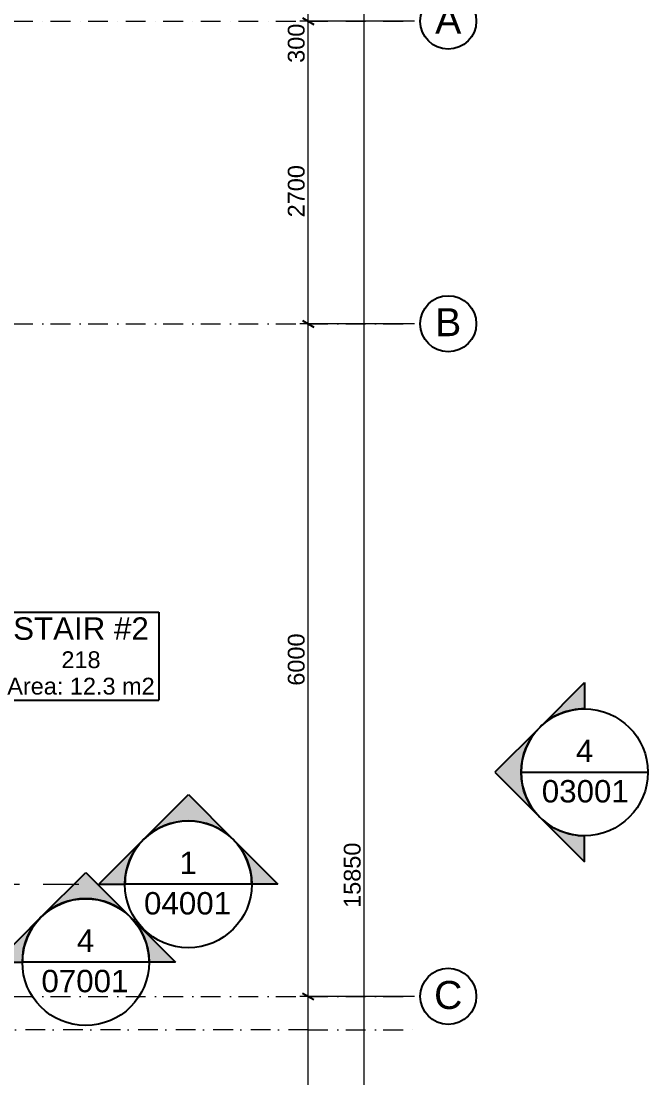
# Model space of a CAD drawing. Header units: millimetres. Extents: x -14278 to 101222, y -22378 to 34603.
# Drawn here: x 95628 to 101222, y 4176 to 13603 of the extents above; entities that cross this region are included whole.
import ezdxf
from ezdxf.enums import TextEntityAlignment as Align

# ---------------------------------------------------------------- set-up
doc = ezdxf.new("R2010")
doc.units = ezdxf.units.MM
doc.header["$MEASUREMENT"] = 0
doc.linetypes.add('Dot & Dashed', pattern=[335.138881, 176.388884, -88.194442, 0, -70.555556])
doc.linetypes.add('Long Dashed', pattern=[529.166651, 317.499995, -211.666656])
for name, color, linetype in [('A-Zz_60_50_30-P_MarkerElevation', 7, 'Continuous'), ('A-Zz_60_50_80-P_MarkerSection', 7, 'Continuous'), ('A-Zz_60_50_80-P_MarkerSectionStairs', 7, 'Continuous'), ('NewA-SL-M_SpacesInternal', 7, 'Continuous'), ('NewA-Zz_20_20-D_DimensionGrid', 7, 'Continuous'), ('NewA-Zz_35_40_80-M_GridStructural', 7, 'Continuous')]:
    doc.layers.add(name, color=color, linetype=linetype)
doc.styles.add('GENERATED_STYLE_1', font='')
doc.styles.get('GENERATED_STYLE_1').set_extended_font_data('Arial')
doc.dimstyles.new('GENERATED_STYLE__1', dxfattribs={"dimtxt": 150, "dimasz": 76, "dimexe": 0.18, "dimexo": 300, "dimgap": 0.09, "dimtad": 1, "dimdec": 0, "dimzin": 0, "dimdsep": 46, "dimtxsty": 'GENERATED_STYLE_1', "dimblk": 'ARROWHEAD_2', "dimblk1": 'ARROWHEAD_2', "dimblk2": 'ARROWHEAD_2', "dimcen": 0.09, "dimclrd": 6, "dimclre": 6, "dimclrt": 7, "dimazin": 0, "dimtfac": 1, "dimtdec": 4, "dimtmove": 0, "dimatfit": 3, "dimfxl": 0, "dimtolj": 1, "dimtzin": 0, "dimarcsym": 0})

# ---------------------------------------------------------------- blocks, each defined once
blk = doc.blocks.new('STAIR #2_218_29_2', base_point=(96162, 7975.9))
at = {"layer": 'NewA-SL-M_SpacesInternal', "color": 253, "linetype": 'Continuous', "lineweight": 13}
for p, q in [((92341, 10902.8), (92341, 6402.8)), ((94366.6, 10902.8), (92341, 10902.8)), ((94366.6, 5053.1), (94366.6, 10902.8)), ((92341, 6402.8), (92016.9, 6402.8)), ((92016.9, 6402.8), (92016.9, 5053.1)), ((92016.9, 5053.1), (94366.6, 5053.1))]:
    blk.add_line(p, q, dxfattribs=at)
at = {"layer": 'NewA-SL-M_SpacesInternal', "linetype": 'Continuous'}
for p, q in [((95465.9, 8329.5), (95465.9, 8015.2)), ((95465.9, 8329.5), (96858.1, 8329.5)), ((96858.1, 8329.5), (96858.1, 8015.2)), ((95465.9, 8015.2), (95465.9, 7779.5)), ((96858.1, 8015.2), (96858.1, 7779.5)), ((95465.9, 7779.5), (95465.9, 7543.8)), ((96858.1, 7779.5), (96858.1, 7543.8)), ((95465.9, 7543.8), (96858.1, 7543.8))]:
    blk.add_line(p, q, dxfattribs=at)
at = {"layer": 'NewA-SL-M_SpacesInternal', "color": 5, "lineweight": 70, "style": 'GENERATED_STYLE_1'}
for tag, height, p in [('ROOM_NAME', 200, (96162, 8283.8)), ('ROOM_NUMBER', 150, (96162, 7980.9)), ('adj_text', 150, (96162, 7745.2))]:
    blk.add_attdef(tag, text='', height=height, dxfattribs=at).set_placement(p, align=Align.TOP_CENTER)
blk = doc.blocks.new('Standard grid marker_2')
at = {"layer": 'NewA-Zz_35_40_80-M_GridStructural', "color": 6, "linetype": 'Dot & Dashed', "lineweight": 13}
for p, q in [((1000, 0), (40175.6, 0)), ((40175.6, 0), (41175.6, 0))]:
    blk.add_line(p, q, dxfattribs=at)
at = {"layer": 'NewA-Zz_35_40_80-M_GridStructural', "linetype": 'Continuous'}
blk.add_circle((41425.6, 0), 250, dxfattribs=at)
at = {"layer": 'NewA-Zz_35_40_80-M_GridStructural', "color": 6, "linetype": 'Dot & Dashed', "lineweight": 13}
blk.add_point((40175.6, 0), dxfattribs=at)
blk.add_point((40175.6, 0), dxfattribs=at)
at = {"layer": 'NewA-Zz_35_40_80-M_GridStructural', "style": 'GENERATED_STYLE_1'}
blk.add_attdef('AC_MarkerText_1', text='', height=250, dxfattribs=at).set_placement((41425.6, 14.3), align=Align.MIDDLE_CENTER)
blk = doc.blocks.new('Standard grid marker_4')
at = {"layer": 'NewA-Zz_35_40_80-M_GridStructural', "color": 6, "linetype": 'Dot & Dashed', "lineweight": 13}
for q in [(0, 0), (40175.6, 0)]:
    blk.add_line((1000, 0), q, dxfattribs=at)
blk = doc.blocks.new('*D1038', base_point=(59666.9, -1647.2))
at = {"layer": 'NewA-Zz_20_20-D_DimensionGrid', "color": 6, "linetype": 'Continuous', "lineweight": 13}
for p, q in [((98890.2, 13902.8), (98615.2, 13902.8)), ((98690.2, 13902.8), (98690.2, 13951.7)), ((98690.2, -1947.2), (98690.2, 13902.8)), ((98890.2, -1947.2), (98615.2, -1947.2)), ((98690.2, -1996.1), (98690.2, -1947.2))]:
    blk.add_line(p, q, dxfattribs=at)
at = {"layer": 'NewA-Zz_20_20-D_DimensionGrid', "linetype": 'Continuous'}
for p, q in [((98740.2, 13873.9), (98640.2, 13931.6)), ((98640.2, -1918.4), (98740.2, -1976.1))]:
    blk.add_line(p, q, dxfattribs=at)
at = {"layer": 'NewA-Zz_20_20-D_DimensionGrid', "insert": (98660.2, 5691.8), "char_height": 150, "attachment_point": 7, "rotation": 90, "style": 'GENERATED_STYLE_1'}
blk.add_mtext('\\A1;{\\fArial|b0|i0|c0|p34;15850}', dxfattribs=at)
blk = doc.blocks.new('ARROWHEAD_2')
at = {"color": 0, "linetype": 'Continuous', "lineweight": 0}
for p, q in [((0, 0), (-1, 0)), ((-0.38, -0.66), (0.38, 0.66))]:
    blk.add_line(p, q, dxfattribs=at)
blk = doc.blocks.new('*D1041', base_point=(59666.9, -1647.2))
at = {"layer": 'NewA-Zz_20_20-D_DimensionGrid', "color": 6, "linetype": 'Continuous', "lineweight": 13}
for p, q in [((99140.2, 4902.8), (98115.2, 4902.8)), ((98190.2, 352.8), (98190.2, 4902.8)), ((99140.2, 352.8), (98115.2, 352.8))]:
    blk.add_line(p, q, dxfattribs=at)
at = {"layer": 'NewA-Zz_20_20-D_DimensionGrid', "linetype": 'Continuous'}
for p, q in [((98140.2, 4931.6), (98240.2, 4873.9)), ((98140.2, 381.6), (98240.2, 323.9))]:
    blk.add_line(p, q, dxfattribs=at)
at = {"layer": 'NewA-Zz_20_20-D_DimensionGrid', "insert": (98160.2, 2399), "char_height": 150, "attachment_point": 7, "rotation": 90, "style": 'GENERATED_STYLE_1'}
blk.add_mtext('\\A1;{\\fArial|b0|i0|c0|p34;4550}', dxfattribs=at)
blk = doc.blocks.new('*D1042', base_point=(59666.9, -1647.2))
at = {"layer": 'NewA-Zz_20_20-D_DimensionGrid', "color": 6, "linetype": 'Continuous', "lineweight": 13}
for p, q in [((99140.2, 10902.8), (98115.2, 10902.8)), ((98190.2, 4902.8), (98190.2, 10902.8)), ((99140.2, 4902.8), (98115.2, 4902.8))]:
    blk.add_line(p, q, dxfattribs=at)
at = {"layer": 'NewA-Zz_20_20-D_DimensionGrid', "linetype": 'Continuous'}
for p, q in [((98140.2, 10931.6), (98240.2, 10873.9)), ((98140.2, 4931.6), (98240.2, 4873.9))]:
    blk.add_line(p, q, dxfattribs=at)
at = {"layer": 'NewA-Zz_20_20-D_DimensionGrid', "insert": (98160.2, 7674), "char_height": 150, "attachment_point": 7, "rotation": 90, "style": 'GENERATED_STYLE_1'}
blk.add_mtext('\\A1;{\\fArial|b0|i0|c0|p34;6000}', dxfattribs=at)
blk = doc.blocks.new('*D1043', base_point=(59666.9, -1647.2))
at = {"layer": 'NewA-Zz_20_20-D_DimensionGrid', "color": 6, "linetype": 'Continuous', "lineweight": 13}
for p, q in [((99140.2, 13602.8), (98115.2, 13602.8)), ((98190.2, 10902.8), (98190.2, 13602.8)), ((99140.2, 10902.8), (98115.2, 10902.8))]:
    blk.add_line(p, q, dxfattribs=at)
at = {"layer": 'NewA-Zz_20_20-D_DimensionGrid', "linetype": 'Continuous'}
for p, q in [((98140.2, 13631.6), (98240.2, 13573.9)), ((98140.2, 10931.6), (98240.2, 10873.9))]:
    blk.add_line(p, q, dxfattribs=at)
at = {"layer": 'NewA-Zz_20_20-D_DimensionGrid', "char_height": 150, "attachment_point": 7, "rotation": 90, "style": 'GENERATED_STYLE_1'}
for s, insert in [('\\A1;{\\fArial|b0|i0|c0|p34;300}', (98160.2, 13230.7)), ('\\A1;{\\fArial|b0|i0|c0|p34;2700}', (98160.2, 11852.3))]:
    blk.add_mtext(s, dxfattribs=dict(at, insert=insert))
blk = doc.blocks.new('*D1044', base_point=(59666.9, -1647.2))
at = {"layer": 'NewA-Zz_20_20-D_DimensionGrid', "color": 6, "linetype": 'Continuous', "lineweight": 13}
for p, q in [((98890.2, 13902.8), (98115.2, 13902.8)), ((98190.2, 13902.8), (98190.2, 13951.7)), ((98190.2, 13602.8), (98190.2, 13902.8)), ((99140.2, 13602.8), (98115.2, 13602.8))]:
    blk.add_line(p, q, dxfattribs=at)
at = {"layer": 'NewA-Zz_20_20-D_DimensionGrid', "linetype": 'Continuous'}
for p, q in [((98240.2, 13873.9), (98140.2, 13931.6)), ((98140.2, 13631.6), (98240.2, 13573.9))]:
    blk.add_line(p, q, dxfattribs=at)
blk = doc.blocks.new('Cutting Plane_19_2', base_point=(96204.3, 5208.3))
at = {"layer": 'A-Zz_60_50_80-P_MarkerSectionStairs', "linetype": 'Continuous'}
for points in [[(96604.3, 5608.3, 0.414214), (95804.3, 5608.3), (96204.3, 6008.3)], [(95404.3, 5208.3), (95638.6, 5208.3, -0.198912), (95804.3, 5608.3)], [(97004.3, 5208.3), (96770, 5208.3, 0.198912), (96604.3, 5608.3)]]:
    blk.add_hatch(color=256, dxfattribs=at).paths.add_polyline_path(points)
for p, q in [((95804.3, 5608.3), (96204.3, 6008.3)), ((96204.3, 6008.3), (96604.3, 5608.3)), ((95804.3, 5608.3), (95404.3, 5208.3)), ((96604.3, 5608.3), (97004.3, 5208.3)), ((95404.3, 5208.3), (95638.6, 5208.3)), ((96770, 5208.3), (95638.6, 5208.3)), ((97004.3, 5208.3), (96770, 5208.3))]:
    blk.add_line(p, q, dxfattribs=at)
at = {"layer": 'A-Zz_60_50_80-P_MarkerSectionStairs', "color": 6, "linetype": 'Long Dashed', "lineweight": 13}
blk.add_line((95404.3, 5208.3), (91071.9, 5208.3), dxfattribs=at)
at = {"layer": 'A-Zz_60_50_80-P_MarkerSectionStairs', "linetype": 'Continuous'}
blk.add_circle((96204.3, 5208.3), 565.7, dxfattribs=at)
for start, end in [(45, 135), (135, 180), (0, 45)]:
    blk.add_arc((96204.3, 5208.3), 565.7, start, end, dxfattribs=at)
at = {"layer": 'A-Zz_60_50_80-P_MarkerSectionStairs', "char_height": 200, "attachment_point": 9, "style": 'GENERATED_STYLE_1'}
for s, insert in [('\\A1;{\\fArial|b0|i0|c0|p34;4}', (96280.6, 5299.7)), ('\\A1;{\\fArial|b0|i0|c0|p34;07001}', (96585.7, 4936.4))]:
    blk.add_mtext(s, dxfattribs=dict(at, insert=insert))
blk = doc.blocks.new('Elevation_7_2', base_point=(100656.6, -5099.3))
at = {"layer": 'A-Zz_60_50_30-P_MarkerElevation', "linetype": 'Continuous'}
for points in [[(100656.6, 7701.8), (100656.6, 7467.4, 0.198912), (100256.6, 7301.8)], [(100256.6, 6501.8, -0.414214), (100256.6, 7301.8), (99856.6, 6901.8)], [(100656.6, 6101.8), (100656.6, 6336.1, -0.198912), (100256.6, 6501.8)]]:
    blk.add_hatch(color=256, dxfattribs=at).paths.add_polyline_path(points)
for p, q in [((100256.6, 7301.8), (100656.6, 7701.8)), ((100656.6, 7701.8), (100656.6, 7467.4)), ((100256.6, 7301.8), (99856.6, 6901.8)), ((99856.6, 6901.8), (100256.6, 6501.8)), ((100091, 6901.8), (101222.3, 6901.8)), ((100256.6, 6501.8), (100656.6, 6101.8)), ((100656.6, 6101.8), (100656.6, 6336.1))]:
    blk.add_line(p, q, dxfattribs=at)
blk.add_circle((100656.6, 6901.8), 565.7, dxfattribs=at)
for start, end in [(90, 135), (135, 225), (225, 270)]:
    blk.add_arc((100656.6, 6901.8), 565.7, start, end, dxfattribs=at)
at = {"layer": 'A-Zz_60_50_30-P_MarkerElevation', "char_height": 200, "attachment_point": 7, "style": 'GENERATED_STYLE_1'}
for s, insert in [('\\A1;{\\fArial|b0|i0|c0|p34;4}', (100580.4, 6993.2)), ('\\A1;{\\fArial|b0|i0|c0|p34;03001}', (100275.3, 6629.7))]:
    blk.add_mtext(s, dxfattribs=dict(at, insert=insert))
blk = doc.blocks.new('Cutting Plane_24_2', base_point=(56427.1, 5902.1))
at = {"layer": 'A-Zz_60_50_80-P_MarkerSection', "linetype": 'Continuous'}
for points in [[(97520.3, 6302.1, 0.414214), (96720.3, 6302.1), (97120.3, 6702.1)], [(96320.3, 5902.1), (96554.6, 5902.1, -0.198912), (96720.3, 6302.1)], [(97920.3, 5902.1), (97686, 5902.1, 0.198912), (97520.3, 6302.1)]]:
    blk.add_hatch(color=256, dxfattribs=at).paths.add_polyline_path(points)
for p, q in [((96720.3, 6302.1), (97120.3, 6702.1)), ((97120.3, 6702.1), (97520.3, 6302.1)), ((96720.3, 6302.1), (96320.3, 5902.1)), ((97520.3, 6302.1), (97920.3, 5902.1)), ((96320.3, 5902.1), (96554.6, 5902.1)), ((97686, 5902.1), (96554.6, 5902.1)), ((97920.3, 5902.1), (97686, 5902.1))]:
    blk.add_line(p, q, dxfattribs=at)
at = {"layer": 'A-Zz_60_50_80-P_MarkerSection', "color": 6, "linetype": 'Long Dashed', "lineweight": 13}
blk.add_line((92120.3, 5902.1), (96320.3, 5902.1), dxfattribs=at)
at = {"layer": 'A-Zz_60_50_80-P_MarkerSection', "linetype": 'Continuous'}
blk.add_circle((97120.3, 5902.1), 565.7, dxfattribs=at)
for start, end in [(45, 135), (135, 180), (0, 45)]:
    blk.add_arc((97120.3, 5902.1), 565.7, start, end, dxfattribs=at)
at = {"layer": 'A-Zz_60_50_80-P_MarkerSection', "char_height": 200, "attachment_point": 9, "style": 'GENERATED_STYLE_1'}
for s, insert in [('\\A1;{\\fArial|b0|i0|c0|p34;1}', (97196.6, 5993.5)), ('\\A1;{\\fArial|b0|i0|c0|p34;04001}', (97501.7, 5630.2))]:
    blk.add_mtext(s, dxfattribs=dict(at, insert=insert))

msp = doc.modelspace()

# ---------------------------------------------------------------- block references
at = {"layer": 'A-Zz_60_50_30-P_MarkerElevation', "color": 82, "lineweight": 13}
msp.add_blockref('Elevation_7_2', (100656.6, -5099.3), dxfattribs=at)
at = {"layer": 'A-Zz_60_50_80-P_MarkerSection', "color": 6, "lineweight": 13}
msp.add_blockref('Cutting Plane_24_2', (56427.1, 5902.1), dxfattribs=at)
at = {"layer": 'A-Zz_60_50_80-P_MarkerSectionStairs', "color": 6, "lineweight": 13}
msp.add_blockref('Cutting Plane_19_2', (96204.3, 5208.3), dxfattribs=at)
at = {"layer": 'NewA-SL-M_SpacesInternal', "linetype": 'Continuous'}
msp.add_blockref('STAIR #2_218_29_2', (96162, 7975.9), dxfattribs=at).add_auto_attribs({'ROOM_NAME': 'STAIR #2', 'ROOM_NUMBER': '218', 'adj_text': 'Area: 12.3 m2'})
at = {"layer": 'NewA-Zz_35_40_80-M_GridStructural', "color": 1, "linetype": 'Continuous', "lineweight": 18}
ref = msp.add_blockref('Standard grid marker_2', (58014.6, 13602.8), dxfattribs=dict(at, zscale=1000))
ref.add_attrib('AC_MarkerText_1', 'A', dxfattribs={"color": 7, "height": 250, "style": 'GENERATED_STYLE_1'}).set_placement((99440.2, 13617.1), align=Align.MIDDLE_CENTER)
ref = msp.add_blockref('Standard grid marker_2', (58014.6, 10902.8), dxfattribs=dict(at, zscale=1000))
ref.add_attrib('AC_MarkerText_1', 'B', dxfattribs={"color": 7, "height": 250, "style": 'GENERATED_STYLE_1'}).set_placement((99440.2, 10917.1), align=Align.MIDDLE_CENTER)
ref = msp.add_blockref('Standard grid marker_2', (58014.6, 4902.8), dxfattribs=dict(at, zscale=1000))
ref.add_attrib('AC_MarkerText_1', 'C', dxfattribs={"color": 7, "height": 250, "style": 'GENERATED_STYLE_1'}).set_placement((99440.2, 4915), align=Align.MIDDLE_CENTER)
at = {"layer": 'NewA-Zz_35_40_80-M_GridStructural', "color": 1, "linetype": 'Continuous', "lineweight": 18, "zscale": 1000, "rotation": 180}
msp.add_blockref('Standard grid marker_4', (99190.2, 4602.8), dxfattribs=at)

# ---------------------------------------------------------------- dimensions: what is measured, and where the dimension line sits
at = {"layer": 'NewA-Zz_20_20-D_DimensionGrid', "color": 6, "linetype": 'Continuous', "lineweight": 13}
for base, p1, p2, picture, middle in [((98190.2, 13902.8), (99440.2, 13602.8), (99190.2, 13902.8), '*D1044', (98085.2, 13407.3)), ((98690.2, 13902.8), (99190.2, -1947.2), (99190.2, 13902.8), '*D1038', (98585.2, 5986.1)), ((98190.2, 13602.8), (99440.2, 10902.8), (99440.2, 13602.8), '*D1043', (98085.2, 12087.8)), ((98190.2, 10902.8), (99440.2, 4902.8), (99440.2, 10902.8), '*D1042', (98085.2, 7909.4)), ((98190.2, 4902.8), (99440.2, 352.8), (99440.2, 4902.8), '*D1041', (98085.2, 2634.4))]:
    dim = msp.add_linear_dim(base=base, p1=p1, p2=p2, angle=90, dimstyle='GENERATED_STYLE__1', dxfattribs=at)
    dim.commit()
    dim.dimension.update_dxf_attribs({"geometry": picture, "text_midpoint": middle, "dimtype": 160, "text_rotation": 90})

doc.saveas('drawing.dxf')
